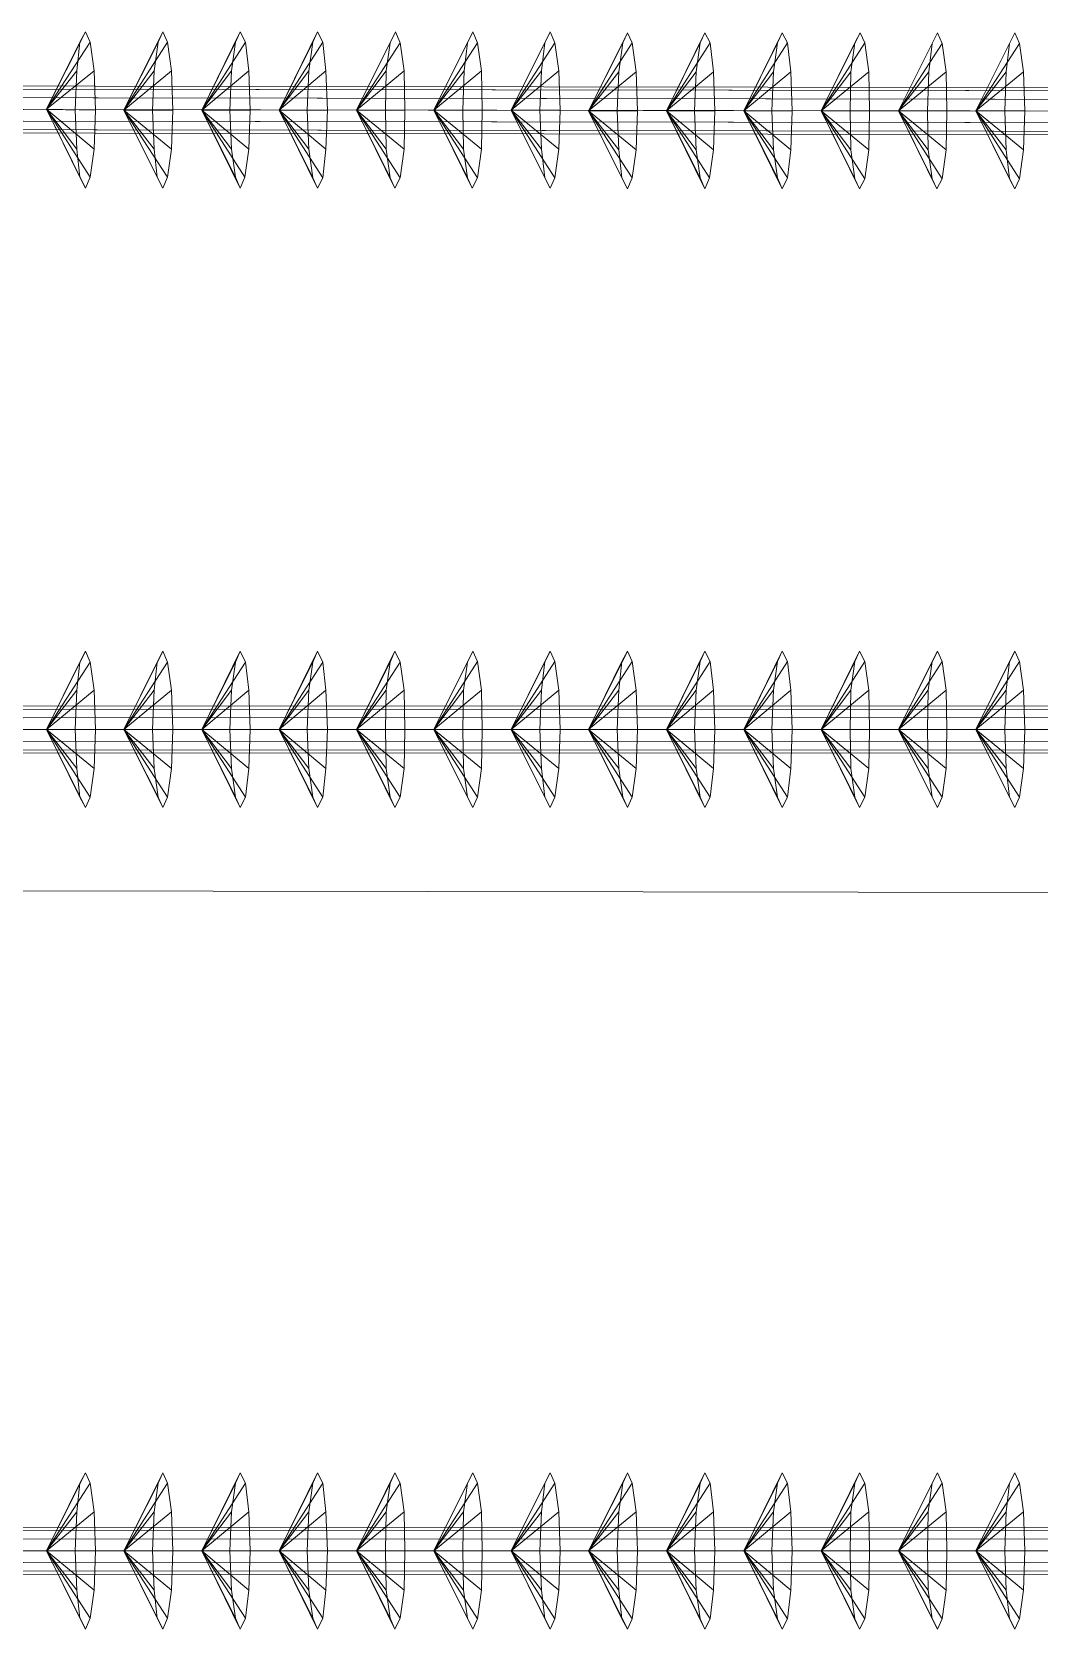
# Model space of a CAD drawing. Extents: x 4 to 464, y 11 to 29.
# Drawn here: x 13.651 to 14.94, y 11.149 to 13.194 of the extents above; entities that cross this region are included whole.
import ezdxf

# ---------------------------------------------------------------- set-up
doc = ezdxf.new("R2010")
doc.units = 0
doc.header["$MEASUREMENT"] = 0
doc.layers.add('Sections span lengths and Marker Balls Plan', color=7, linetype='CONTINUOUS', lineweight=0)

msp = doc.modelspace()

# ---------------------------------------------------------------- linework, layer by layer
at = {"layer": 'Sections span lengths and Marker Balls Plan', "color": 1}
for points in [[(10, 13.1, 58), (20, 13.085, 56.701), (30, 13.07, 55.462), (40, 13.055, 54.281), (50, 13.04, 53.161), (60, 13.025, 52.099), (70, 13.011, 51.096), (80, 12.996, 50.153), (90, 12.981, 49.269), (100, 12.966, 48.444), (110, 12.951, 47.678), (120, 12.936, 46.97), (130, 12.921, 46.322), (140, 12.906, 45.733), (150, 12.891, 45.203), (160, 12.876, 44.732), (170, 12.861, 44.32), (180, 12.846, 43.967), (190, 12.832, 43.672), (200, 12.817, 43.437), (210, 12.802, 43.26), (220, 12.787, 43.142), (230, 12.772, 43.083), (240, 12.757, 43.083)], [(10, 12.3, 39), (20, 12.302, 37.701), (30, 12.304, 36.462), (40, 12.306, 35.282), (50, 12.309, 34.161), (60, 12.311, 33.099), (70, 12.313, 32.096), (80, 12.315, 31.153), (90, 12.317, 30.269), (100, 12.319, 29.444), (110, 12.321, 28.678), (120, 12.323, 27.97), (130, 12.326, 27.322), (140, 12.328, 26.733), (150, 12.33, 26.203), (160, 12.332, 25.732), (170, 12.334, 25.32), (180, 12.336, 24.967), (190, 12.338, 24.672), (200, 12.34, 24.437), (210, 12.343, 24.26), (220, 12.345, 24.142), (230, 12.347, 24.083), (240, 12.349, 24.083)], [(10, 11.25, 48.5), (20, 11.248, 47.201), (30, 11.246, 45.962), (40, 11.244, 44.782), (50, 11.241, 43.661), (60, 11.239, 42.599), (70, 11.237, 41.596), (80, 11.235, 40.653), (90, 11.233, 39.769), (100, 11.231, 38.944), (110, 11.229, 38.178), (120, 11.227, 37.47), (130, 11.224, 36.822), (140, 11.222, 36.233), (150, 11.22, 35.703), (160, 11.218, 35.232), (170, 11.216, 34.82), (180, 11.214, 34.467), (190, 11.212, 34.172), (200, 11.21, 33.937), (210, 11.207, 33.76), (220, 11.205, 33.642), (230, 11.203, 33.583), (240, 11.201, 33.583)]]:
    msp.add_polyline3d(points, dxfattribs=at)
at = {"layer": 'Sections span lengths and Marker Balls Plan', "color": 5}
msp.add_polyline3d([(10, 12.1, 64.375), (20, 12.084, 63.341), (30, 12.069, 62.355), (40, 12.053, 61.419), (50, 12.038, 60.532), (60, 12.022, 59.694), (70, 12.007, 58.905), (80, 11.991, 58.165), (90, 11.976, 57.474), (100, 11.96, 56.832), (110, 11.944, 56.239), (120, 11.929, 55.695), (130, 11.913, 55.2), (140, 11.898, 54.753), (150, 11.882, 54.356), (160, 11.867, 54.008), (170, 11.851, 53.708), (180, 11.836, 53.458), (190, 11.82, 53.256), (200, 11.804, 53.103), (210, 11.789, 52.999), (220, 11.773, 52.944), (230, 11.758, 52.938), (240, 11.742, 52.981)], dxfattribs=at)
at = {"layer": 'Sections span lengths and Marker Balls Plan', "color": 1}
for points in [[(13.669, 13.095, 57.523), (13.725, 13.181, 57.567), (13.719, 13.194, 57.517)], [(13.669, 13.095, 57.523), (13.719, 13.194, 57.517), (13.712, 13.181, 57.467)], [(13.768, 13.094, 57.511), (13.824, 13.181, 57.554), (13.818, 13.194, 57.504)], [(13.768, 13.094, 57.511), (13.818, 13.194, 57.504), (13.812, 13.181, 57.455)], [(13.868, 13.094, 57.498), (13.924, 13.181, 57.541), (13.917, 13.194, 57.491)], [(13.868, 13.094, 57.498), (13.917, 13.194, 57.491), (13.911, 13.181, 57.442)], [(13.967, 13.094, 57.485), (14.023, 13.181, 57.528), (14.016, 13.194, 57.478)], [(13.967, 13.094, 57.485), (14.016, 13.194, 57.478), (14.01, 13.181, 57.429)], [(14.066, 13.094, 57.472), (14.122, 13.18, 57.515), (14.116, 13.194, 57.465)], [(14.066, 13.094, 57.472), (14.116, 13.194, 57.465), (14.109, 13.18, 57.416)], [(14.165, 13.094, 57.459), (14.221, 13.18, 57.502), (14.215, 13.194, 57.453)], [(14.165, 13.094, 57.459), (14.215, 13.194, 57.453), (14.208, 13.18, 57.403)], [(14.264, 13.094, 57.446), (14.32, 13.18, 57.489), (14.314, 13.194, 57.44)], [(14.264, 13.094, 57.446), (14.314, 13.194, 57.44), (14.307, 13.18, 57.39)], [(14.363, 13.093, 57.433), (14.419, 13.18, 57.476), (14.413, 13.193, 57.427)], [(14.363, 13.093, 57.433), (14.413, 13.193, 57.427), (14.407, 13.18, 57.377)], [(14.463, 13.093, 57.42), (14.519, 13.18, 57.464), (14.512, 13.193, 57.414)], [(14.463, 13.093, 57.42), (14.512, 13.193, 57.414), (14.506, 13.18, 57.364)], [(14.562, 13.093, 57.408), (14.618, 13.18, 57.451), (14.611, 13.193, 57.401)], [(14.562, 13.093, 57.408), (14.611, 13.193, 57.401), (14.605, 13.18, 57.351)], [(14.661, 13.093, 57.395), (14.717, 13.18, 57.438), (14.711, 13.193, 57.388)], [(14.661, 13.093, 57.395), (14.711, 13.193, 57.388), (14.704, 13.18, 57.339)], [(14.76, 13.093, 57.382), (14.816, 13.179, 57.425), (14.81, 13.193, 57.375)], [(14.76, 13.093, 57.382), (14.81, 13.193, 57.375), (14.803, 13.179, 57.326)], [(14.859, 13.093, 57.369), (14.915, 13.179, 57.412), (14.909, 13.193, 57.362)], [(14.859, 13.093, 57.369), (14.909, 13.193, 57.362), (14.902, 13.179, 57.313)], [(13.669, 13.095, 57.523), (13.73, 13.144, 57.603), (13.725, 13.181, 57.567)], [(13.669, 13.095, 57.523), (13.712, 13.181, 57.467), (13.708, 13.144, 57.431)], [(13.768, 13.094, 57.511), (13.829, 13.144, 57.59), (13.824, 13.181, 57.554)], [(13.768, 13.094, 57.511), (13.812, 13.181, 57.455), (13.807, 13.144, 57.418)], [(13.868, 13.094, 57.498), (13.928, 13.144, 57.577), (13.924, 13.181, 57.541)], [(13.868, 13.094, 57.498), (13.911, 13.181, 57.442), (13.906, 13.144, 57.405)], [(13.967, 13.094, 57.485), (14.027, 13.144, 57.564), (14.023, 13.181, 57.528)], [(13.967, 13.094, 57.485), (14.01, 13.181, 57.429), (14.005, 13.144, 57.392)], [(14.066, 13.094, 57.472), (14.127, 13.144, 57.551), (14.122, 13.18, 57.515)], [(14.066, 13.094, 57.472), (14.109, 13.18, 57.416), (14.104, 13.144, 57.38)], [(14.165, 13.094, 57.459), (14.226, 13.144, 57.538), (14.221, 13.18, 57.502)], [(14.165, 13.094, 57.459), (14.208, 13.18, 57.403), (14.204, 13.144, 57.367)], [(14.264, 13.094, 57.446), (14.325, 13.144, 57.526), (14.32, 13.18, 57.489)], [(14.264, 13.094, 57.446), (14.307, 13.18, 57.39), (14.303, 13.144, 57.354)], [(14.363, 13.093, 57.433), (14.424, 13.143, 57.513), (14.419, 13.18, 57.476)], [(14.363, 13.093, 57.433), (14.407, 13.18, 57.377), (14.402, 13.143, 57.341)], [(14.463, 13.093, 57.42), (14.523, 13.143, 57.5), (14.519, 13.18, 57.464)], [(14.463, 13.093, 57.42), (14.506, 13.18, 57.364), (14.501, 13.143, 57.328)], [(14.562, 13.093, 57.408), (14.622, 13.143, 57.487), (14.618, 13.18, 57.451)], [(14.562, 13.093, 57.408), (14.605, 13.18, 57.351), (14.6, 13.143, 57.315)], [(14.661, 13.093, 57.395), (14.722, 13.143, 57.474), (14.717, 13.18, 57.438)], [(14.661, 13.093, 57.395), (14.704, 13.18, 57.339), (14.699, 13.143, 57.302)], [(14.76, 13.093, 57.382), (14.821, 13.143, 57.461), (14.816, 13.179, 57.425)], [(14.76, 13.093, 57.382), (14.803, 13.179, 57.326), (14.799, 13.143, 57.289)], [(14.859, 13.093, 57.369), (14.92, 13.143, 57.448), (14.915, 13.179, 57.412)], [(14.859, 13.093, 57.369), (14.902, 13.179, 57.313), (14.898, 13.143, 57.277)], [(10, 13.13, 58), (15.454, 13.122, 57.292), (15.452, 13.118, 57.277), (9.998, 13.126, 57.985)], [(10.002, 13.126, 58.015), (15.456, 13.118, 57.306), (15.454, 13.122, 57.292), (10, 13.13, 58)], [(13.669, 13.095, 57.523), (13.732, 13.094, 57.616), (13.73, 13.144, 57.603)], [(13.669, 13.095, 57.523), (13.708, 13.144, 57.431), (13.706, 13.094, 57.418)], [(13.768, 13.094, 57.511), (13.831, 13.094, 57.603), (13.829, 13.144, 57.59)], [(13.768, 13.094, 57.511), (13.807, 13.144, 57.418), (13.805, 13.094, 57.405)], [(13.868, 13.094, 57.498), (13.93, 13.094, 57.59), (13.928, 13.144, 57.577)], [(13.868, 13.094, 57.498), (13.906, 13.144, 57.405), (13.904, 13.094, 57.392)], [(13.967, 13.094, 57.485), (14.029, 13.094, 57.578), (14.027, 13.144, 57.564)], [(13.967, 13.094, 57.485), (14.005, 13.144, 57.392), (14.003, 13.094, 57.379)], [(14.066, 13.094, 57.472), (14.128, 13.094, 57.565), (14.127, 13.144, 57.551)], [(14.066, 13.094, 57.472), (14.104, 13.144, 57.38), (14.103, 13.094, 57.366)], [(14.165, 13.094, 57.459), (14.227, 13.094, 57.552), (14.226, 13.144, 57.538)], [(14.165, 13.094, 57.459), (14.204, 13.144, 57.367), (14.202, 13.094, 57.353)], [(14.264, 13.094, 57.446), (14.327, 13.094, 57.539), (14.325, 13.144, 57.526)], [(14.264, 13.094, 57.446), (14.303, 13.144, 57.354), (14.301, 13.094, 57.341)], [(14.363, 13.093, 57.433), (14.426, 13.093, 57.526), (14.424, 13.143, 57.513)], [(14.363, 13.093, 57.433), (14.402, 13.143, 57.341), (14.4, 13.093, 57.328)], [(14.463, 13.093, 57.42), (14.525, 13.093, 57.513), (14.523, 13.143, 57.5)], [(14.463, 13.093, 57.42), (14.501, 13.143, 57.328), (14.499, 13.093, 57.315)], [(14.562, 13.093, 57.408), (14.624, 13.093, 57.5), (14.622, 13.143, 57.487)], [(14.562, 13.093, 57.408), (14.6, 13.143, 57.315), (14.598, 13.093, 57.302)], [(14.661, 13.093, 57.395), (14.723, 13.093, 57.487), (14.722, 13.143, 57.474)], [(14.661, 13.093, 57.395), (14.699, 13.143, 57.302), (14.698, 13.093, 57.289)], [(14.76, 13.093, 57.382), (14.822, 13.093, 57.474), (14.821, 13.143, 57.461)], [(14.76, 13.093, 57.382), (14.799, 13.143, 57.289), (14.797, 13.093, 57.276)], [(14.859, 13.093, 57.369), (14.922, 13.093, 57.462), (14.92, 13.143, 57.448)], [(14.859, 13.093, 57.369), (14.898, 13.143, 57.277), (14.896, 13.093, 57.263)], [(9.997, 13.115, 57.974), (15.451, 13.107, 57.266), (15.45, 13.092, 57.262), (9.996, 13.1, 57.97)], [(9.998, 13.126, 57.985), (15.452, 13.118, 57.277), (15.451, 13.107, 57.266), (9.997, 13.115, 57.974)], [(10.003, 13.115, 58.026), (15.458, 13.107, 57.317), (15.456, 13.118, 57.306), (10.002, 13.126, 58.015)], [(10.004, 13.1, 58.03), (15.458, 13.092, 57.321), (15.458, 13.107, 57.317), (10.003, 13.115, 58.026)], [(9.996, 13.1, 57.97), (15.45, 13.092, 57.262), (15.451, 13.077, 57.266), (9.997, 13.085, 57.974)], [(10.003, 13.085, 58.026), (15.458, 13.077, 57.317), (15.458, 13.092, 57.321), (10.004, 13.1, 58.03)], [(13.669, 13.095, 57.523), (13.719, 12.994, 57.517), (13.725, 13.008, 57.567)], [(13.669, 13.095, 57.523), (13.725, 13.008, 57.567), (13.73, 13.044, 57.603)], [(13.669, 13.095, 57.523), (13.73, 13.044, 57.603), (13.732, 13.094, 57.616)], [(13.669, 13.095, 57.523), (13.706, 13.094, 57.418), (13.708, 13.044, 57.431)], [(13.669, 13.095, 57.523), (13.708, 13.044, 57.431), (13.712, 13.008, 57.467)], [(13.669, 13.095, 57.523), (13.712, 13.008, 57.467), (13.719, 12.994, 57.517)], [(13.768, 13.094, 57.511), (13.818, 12.994, 57.504), (13.824, 13.008, 57.554)], [(13.768, 13.094, 57.511), (13.824, 13.008, 57.554), (13.829, 13.044, 57.59)], [(13.768, 13.094, 57.511), (13.829, 13.044, 57.59), (13.831, 13.094, 57.603)], [(13.768, 13.094, 57.511), (13.805, 13.094, 57.405), (13.807, 13.044, 57.418)], [(13.768, 13.094, 57.511), (13.807, 13.044, 57.418), (13.811, 13.008, 57.455)], [(13.768, 13.094, 57.511), (13.811, 13.008, 57.455), (13.818, 12.994, 57.504)], [(13.868, 13.094, 57.498), (13.917, 12.994, 57.491), (13.923, 13.008, 57.541)], [(13.868, 13.094, 57.498), (13.923, 13.008, 57.541), (13.928, 13.044, 57.577)], [(13.868, 13.094, 57.498), (13.928, 13.044, 57.577), (13.93, 13.094, 57.59)], [(13.868, 13.094, 57.498), (13.904, 13.094, 57.392), (13.906, 13.044, 57.405)], [(13.868, 13.094, 57.498), (13.906, 13.044, 57.405), (13.911, 13.008, 57.442)], [(13.868, 13.094, 57.498), (13.911, 13.008, 57.442), (13.917, 12.994, 57.491)], [(13.967, 13.094, 57.485), (14.016, 12.994, 57.478), (14.023, 13.007, 57.528)], [(13.967, 13.094, 57.485), (14.023, 13.007, 57.528), (14.027, 13.044, 57.564)], [(13.967, 13.094, 57.485), (14.027, 13.044, 57.564), (14.029, 13.094, 57.578)], [(13.967, 13.094, 57.485), (14.003, 13.094, 57.379), (14.005, 13.044, 57.392)], [(13.967, 13.094, 57.485), (14.005, 13.044, 57.392), (14.01, 13.007, 57.429)], [(13.967, 13.094, 57.485), (14.01, 13.007, 57.429), (14.016, 12.994, 57.478)], [(14.066, 13.094, 57.472), (14.115, 12.994, 57.465), (14.122, 13.007, 57.515)], [(14.066, 13.094, 57.472), (14.122, 13.007, 57.515), (14.127, 13.044, 57.551)], [(14.066, 13.094, 57.472), (14.127, 13.044, 57.551), (14.128, 13.094, 57.565)], [(14.066, 13.094, 57.472), (14.103, 13.094, 57.366), (14.104, 13.044, 57.38)], [(14.066, 13.094, 57.472), (14.104, 13.044, 57.38), (14.109, 13.007, 57.416)], [(14.066, 13.094, 57.472), (14.109, 13.007, 57.416), (14.115, 12.994, 57.465)], [(14.165, 13.094, 57.459), (14.214, 12.994, 57.453), (14.221, 13.007, 57.502)], [(14.165, 13.094, 57.459), (14.221, 13.007, 57.502), (14.226, 13.044, 57.538)], [(14.165, 13.094, 57.459), (14.226, 13.044, 57.538), (14.227, 13.094, 57.552)], [(14.165, 13.094, 57.459), (14.202, 13.094, 57.353), (14.203, 13.044, 57.367)], [(14.165, 13.094, 57.459), (14.203, 13.044, 57.367), (14.208, 13.007, 57.403)], [(14.165, 13.094, 57.459), (14.208, 13.007, 57.403), (14.214, 12.994, 57.453)], [(14.264, 13.094, 57.446), (14.314, 12.994, 57.44), (14.32, 13.007, 57.489)], [(14.264, 13.094, 57.446), (14.32, 13.007, 57.489), (14.325, 13.044, 57.526)], [(14.264, 13.094, 57.446), (14.325, 13.044, 57.526), (14.327, 13.094, 57.539)], [(14.264, 13.094, 57.446), (14.301, 13.094, 57.341), (14.303, 13.044, 57.354)], [(14.264, 13.094, 57.446), (14.303, 13.044, 57.354), (14.307, 13.007, 57.39)], [(14.264, 13.094, 57.446), (14.307, 13.007, 57.39), (14.314, 12.994, 57.44)], [(14.363, 13.093, 57.433), (14.413, 12.993, 57.427), (14.419, 13.007, 57.476)], [(14.363, 13.093, 57.433), (14.419, 13.007, 57.476), (14.424, 13.043, 57.513)], [(14.363, 13.093, 57.433), (14.424, 13.043, 57.513), (14.426, 13.093, 57.526)], [(14.363, 13.093, 57.433), (14.4, 13.093, 57.328), (14.402, 13.043, 57.341)], [(14.363, 13.093, 57.433), (14.402, 13.043, 57.341), (14.406, 13.007, 57.377)], [(14.363, 13.093, 57.433), (14.406, 13.007, 57.377), (14.413, 12.993, 57.427)], [(14.463, 13.093, 57.42), (14.512, 12.993, 57.414), (14.518, 13.007, 57.464)], [(14.463, 13.093, 57.42), (14.518, 13.007, 57.464), (14.523, 13.043, 57.5)], [(14.463, 13.093, 57.42), (14.523, 13.043, 57.5), (14.525, 13.093, 57.513)], [(14.463, 13.093, 57.42), (14.499, 13.093, 57.315), (14.501, 13.043, 57.328)], [(14.463, 13.093, 57.42), (14.501, 13.043, 57.328), (14.506, 13.007, 57.364)], [(14.463, 13.093, 57.42), (14.506, 13.007, 57.364), (14.512, 12.993, 57.414)], [(14.562, 13.093, 57.408), (14.611, 12.993, 57.401), (14.618, 13.007, 57.451)], [(14.562, 13.093, 57.408), (14.618, 13.007, 57.451), (14.622, 13.043, 57.487)], [(14.562, 13.093, 57.408), (14.622, 13.043, 57.487), (14.624, 13.093, 57.5)], [(14.562, 13.093, 57.408), (14.598, 13.093, 57.302), (14.6, 13.043, 57.315)], [(14.562, 13.093, 57.408), (14.6, 13.043, 57.315), (14.605, 13.007, 57.351)], [(14.562, 13.093, 57.408), (14.605, 13.007, 57.351), (14.611, 12.993, 57.401)], [(14.661, 13.093, 57.395), (14.71, 12.993, 57.388), (14.717, 13.006, 57.438)], [(14.661, 13.093, 57.395), (14.717, 13.006, 57.438), (14.722, 13.043, 57.474)], [(14.661, 13.093, 57.395), (14.722, 13.043, 57.474), (14.723, 13.093, 57.487)], [(14.661, 13.093, 57.395), (14.698, 13.093, 57.289), (14.699, 13.043, 57.302)], [(14.661, 13.093, 57.395), (14.699, 13.043, 57.302), (14.704, 13.006, 57.339)], [(14.661, 13.093, 57.395), (14.704, 13.006, 57.339), (14.71, 12.993, 57.388)], [(14.76, 13.093, 57.382), (14.809, 12.993, 57.375), (14.816, 13.006, 57.425)], [(14.76, 13.093, 57.382), (14.816, 13.006, 57.425), (14.821, 13.043, 57.461)], [(14.76, 13.093, 57.382), (14.821, 13.043, 57.461), (14.822, 13.093, 57.474)], [(14.76, 13.093, 57.382), (14.797, 13.093, 57.276), (14.798, 13.043, 57.289)], [(14.76, 13.093, 57.382), (14.798, 13.043, 57.289), (14.803, 13.006, 57.326)], [(14.76, 13.093, 57.382), (14.803, 13.006, 57.326), (14.809, 12.993, 57.375)], [(14.859, 13.093, 57.369), (14.909, 12.993, 57.362), (14.915, 13.006, 57.412)], [(14.859, 13.093, 57.369), (14.915, 13.006, 57.412), (14.92, 13.043, 57.448)], [(14.859, 13.093, 57.369), (14.92, 13.043, 57.448), (14.922, 13.093, 57.462)], [(14.859, 13.093, 57.369), (14.896, 13.093, 57.263), (14.898, 13.043, 57.277)], [(14.859, 13.093, 57.369), (14.898, 13.043, 57.277), (14.902, 13.006, 57.313)], [(14.859, 13.093, 57.369), (14.902, 13.006, 57.313), (14.909, 12.993, 57.362)], [(9.997, 13.085, 57.974), (15.451, 13.077, 57.266), (15.452, 13.066, 57.277), (9.998, 13.074, 57.985)], [(9.998, 13.074, 57.985), (15.452, 13.066, 57.277), (15.454, 13.062, 57.292), (10, 13.07, 58)], [(10, 13.07, 58), (15.454, 13.062, 57.292), (15.456, 13.066, 57.306), (10.002, 13.074, 58.015)], [(10.002, 13.074, 58.015), (15.456, 13.066, 57.306), (15.458, 13.077, 57.317), (10.003, 13.085, 58.026)], [(13.669, 12.301, 38.523), (13.725, 12.387, 38.567), (13.719, 12.401, 38.517)], [(13.669, 12.301, 38.523), (13.719, 12.401, 38.517), (13.712, 12.387, 38.467)], [(13.768, 12.301, 38.511), (13.824, 12.387, 38.554), (13.818, 12.401, 38.504)], [(13.768, 12.301, 38.511), (13.818, 12.401, 38.504), (13.811, 12.387, 38.455)], [(13.868, 12.301, 38.498), (13.924, 12.387, 38.541), (13.917, 12.401, 38.491)], [(13.868, 12.301, 38.498), (13.917, 12.401, 38.491), (13.911, 12.387, 38.442)], [(13.967, 12.301, 38.485), (14.023, 12.387, 38.528), (14.016, 12.401, 38.478)], [(13.967, 12.301, 38.485), (14.016, 12.401, 38.478), (14.01, 12.387, 38.429)], [(14.066, 12.301, 38.472), (14.122, 12.387, 38.515), (14.115, 12.401, 38.465)], [(14.066, 12.301, 38.472), (14.115, 12.401, 38.465), (14.109, 12.387, 38.416)], [(14.165, 12.301, 38.459), (14.221, 12.388, 38.502), (14.215, 12.401, 38.453)], [(14.165, 12.301, 38.459), (14.215, 12.401, 38.453), (14.208, 12.387, 38.403)], [(14.264, 12.301, 38.446), (14.32, 12.388, 38.489), (14.314, 12.401, 38.44)], [(14.264, 12.301, 38.446), (14.314, 12.401, 38.44), (14.307, 12.388, 38.39)], [(14.363, 12.301, 38.433), (14.419, 12.388, 38.476), (14.413, 12.401, 38.427)], [(14.363, 12.301, 38.433), (14.413, 12.401, 38.427), (14.406, 12.388, 38.377)], [(14.463, 12.301, 38.42), (14.519, 12.388, 38.464), (14.512, 12.401, 38.414)], [(14.463, 12.301, 38.42), (14.512, 12.401, 38.414), (14.506, 12.388, 38.364)], [(14.562, 12.301, 38.408), (14.618, 12.388, 38.451), (14.611, 12.401, 38.401)], [(14.562, 12.301, 38.408), (14.611, 12.401, 38.401), (14.605, 12.388, 38.351)], [(14.661, 12.301, 38.395), (14.717, 12.388, 38.438), (14.71, 12.401, 38.388)], [(14.661, 12.301, 38.395), (14.71, 12.401, 38.388), (14.704, 12.388, 38.339)], [(14.76, 12.301, 38.382), (14.816, 12.388, 38.425), (14.81, 12.401, 38.375)], [(14.76, 12.301, 38.382), (14.81, 12.401, 38.375), (14.803, 12.388, 38.326)], [(14.859, 12.301, 38.369), (14.915, 12.388, 38.412), (14.909, 12.401, 38.362)], [(14.859, 12.301, 38.369), (14.909, 12.401, 38.362), (14.902, 12.388, 38.313)], [(13.669, 12.301, 38.523), (13.73, 12.351, 38.603), (13.725, 12.387, 38.567)], [(13.669, 12.301, 38.523), (13.712, 12.387, 38.467), (13.708, 12.351, 38.431)], [(13.768, 12.301, 38.511), (13.829, 12.351, 38.59), (13.824, 12.387, 38.554)], [(13.768, 12.301, 38.511), (13.811, 12.387, 38.455), (13.807, 12.351, 38.418)], [(13.868, 12.301, 38.498), (13.928, 12.351, 38.577), (13.924, 12.387, 38.541)], [(13.868, 12.301, 38.498), (13.911, 12.387, 38.442), (13.906, 12.351, 38.405)], [(13.967, 12.301, 38.485), (14.027, 12.351, 38.564), (14.023, 12.387, 38.528)], [(13.967, 12.301, 38.485), (14.01, 12.387, 38.429), (14.005, 12.351, 38.392)], [(14.066, 12.301, 38.472), (14.127, 12.351, 38.551), (14.122, 12.387, 38.515)], [(14.066, 12.301, 38.472), (14.109, 12.387, 38.416), (14.104, 12.351, 38.38)], [(14.165, 12.301, 38.459), (14.226, 12.351, 38.538), (14.221, 12.388, 38.502)], [(14.165, 12.301, 38.459), (14.208, 12.387, 38.403), (14.203, 12.351, 38.367)], [(14.264, 12.301, 38.446), (14.325, 12.351, 38.526), (14.32, 12.388, 38.489)], [(14.264, 12.301, 38.446), (14.307, 12.388, 38.39), (14.303, 12.351, 38.354)], [(14.363, 12.301, 38.433), (14.424, 12.351, 38.513), (14.419, 12.388, 38.476)], [(14.363, 12.301, 38.433), (14.406, 12.388, 38.377), (14.402, 12.351, 38.341)], [(14.463, 12.301, 38.42), (14.523, 12.351, 38.5), (14.519, 12.388, 38.464)], [(14.463, 12.301, 38.42), (14.506, 12.388, 38.364), (14.501, 12.351, 38.328)], [(14.562, 12.301, 38.408), (14.622, 12.351, 38.487), (14.618, 12.388, 38.451)], [(14.562, 12.301, 38.408), (14.605, 12.388, 38.351), (14.6, 12.351, 38.315)], [(14.661, 12.301, 38.395), (14.722, 12.351, 38.474), (14.717, 12.388, 38.438)], [(14.661, 12.301, 38.395), (14.704, 12.388, 38.339), (14.699, 12.351, 38.302)], [(14.76, 12.301, 38.382), (14.821, 12.351, 38.461), (14.816, 12.388, 38.425)], [(14.76, 12.301, 38.382), (14.803, 12.388, 38.326), (14.798, 12.351, 38.289)], [(14.859, 12.301, 38.369), (14.92, 12.351, 38.448), (14.915, 12.388, 38.412)], [(14.859, 12.301, 38.369), (14.902, 12.388, 38.313), (14.898, 12.351, 38.277)], [(13.669, 12.301, 38.523), (13.732, 12.301, 38.616), (13.73, 12.351, 38.603)], [(13.669, 12.301, 38.523), (13.708, 12.351, 38.431), (13.706, 12.301, 38.418)], [(13.768, 12.301, 38.511), (13.831, 12.301, 38.603), (13.829, 12.351, 38.59)], [(13.768, 12.301, 38.511), (13.807, 12.351, 38.418), (13.805, 12.301, 38.405)], [(13.868, 12.301, 38.498), (13.93, 12.301, 38.59), (13.928, 12.351, 38.577)], [(13.868, 12.301, 38.498), (13.906, 12.351, 38.405), (13.904, 12.301, 38.392)], [(13.967, 12.301, 38.485), (14.029, 12.301, 38.578), (14.027, 12.351, 38.564)], [(13.967, 12.301, 38.485), (14.005, 12.351, 38.392), (14.003, 12.301, 38.379)], [(14.066, 12.301, 38.472), (14.128, 12.301, 38.565), (14.127, 12.351, 38.551)], [(14.066, 12.301, 38.472), (14.104, 12.351, 38.38), (14.103, 12.301, 38.366)], [(14.165, 12.301, 38.459), (14.227, 12.301, 38.552), (14.226, 12.351, 38.538)], [(14.165, 12.301, 38.459), (14.203, 12.351, 38.367), (14.202, 12.301, 38.353)], [(14.264, 12.301, 38.446), (14.327, 12.301, 38.539), (14.325, 12.351, 38.526)], [(14.264, 12.301, 38.446), (14.303, 12.351, 38.354), (14.301, 12.301, 38.341)], [(14.363, 12.301, 38.433), (14.426, 12.301, 38.526), (14.424, 12.351, 38.513)], [(14.363, 12.301, 38.433), (14.402, 12.351, 38.341), (14.4, 12.301, 38.328)], [(14.463, 12.301, 38.42), (14.525, 12.301, 38.513), (14.523, 12.351, 38.5)], [(14.463, 12.301, 38.42), (14.501, 12.351, 38.328), (14.499, 12.301, 38.315)], [(14.562, 12.301, 38.408), (14.624, 12.301, 38.5), (14.622, 12.351, 38.487)], [(14.562, 12.301, 38.408), (14.6, 12.351, 38.315), (14.598, 12.301, 38.302)], [(14.661, 12.301, 38.395), (14.723, 12.301, 38.487), (14.722, 12.351, 38.474)], [(14.661, 12.301, 38.395), (14.699, 12.351, 38.302), (14.698, 12.301, 38.289)], [(14.76, 12.301, 38.382), (14.822, 12.301, 38.474), (14.821, 12.351, 38.461)], [(14.76, 12.301, 38.382), (14.798, 12.351, 38.289), (14.797, 12.301, 38.276)], [(14.859, 12.301, 38.369), (14.922, 12.301, 38.462), (14.92, 12.351, 38.448)], [(14.859, 12.301, 38.369), (14.898, 12.351, 38.277), (14.896, 12.301, 38.263)], [(9.997, 12.315, 38.974), (15.451, 12.316, 38.266), (15.45, 12.301, 38.262), (9.996, 12.3, 38.97)], [(9.998, 12.326, 38.985), (15.452, 12.327, 38.277), (15.451, 12.316, 38.266), (9.997, 12.315, 38.974)], [(10, 12.33, 39), (15.454, 12.331, 38.292), (15.452, 12.327, 38.277), (9.998, 12.326, 38.985)], [(10.002, 12.326, 39.015), (15.456, 12.327, 38.306), (15.454, 12.331, 38.292), (10, 12.33, 39)], [(10.003, 12.315, 39.026), (15.458, 12.316, 38.317), (15.456, 12.327, 38.306), (10.002, 12.326, 39.015)], [(10.004, 12.3, 39.03), (15.458, 12.301, 38.321), (15.458, 12.316, 38.317), (10.003, 12.315, 39.026)], [(9.996, 12.3, 38.97), (15.45, 12.301, 38.262), (15.451, 12.286, 38.266), (9.997, 12.285, 38.974)], [(10.003, 12.285, 39.026), (15.458, 12.286, 38.317), (15.458, 12.301, 38.321), (10.004, 12.3, 39.03)], [(13.669, 12.301, 38.523), (13.719, 12.201, 38.517), (13.725, 12.214, 38.567)], [(13.669, 12.301, 38.523), (13.725, 12.214, 38.567), (13.73, 12.251, 38.603)], [(13.669, 12.301, 38.523), (13.73, 12.251, 38.603), (13.732, 12.301, 38.616)], [(13.669, 12.301, 38.523), (13.706, 12.301, 38.418), (13.708, 12.251, 38.431)], [(13.669, 12.301, 38.523), (13.708, 12.251, 38.431), (13.712, 12.214, 38.467)], [(13.669, 12.301, 38.523), (13.712, 12.214, 38.467), (13.719, 12.201, 38.517)], [(13.768, 12.301, 38.511), (13.818, 12.201, 38.504), (13.824, 12.214, 38.554)], [(13.768, 12.301, 38.511), (13.824, 12.214, 38.554), (13.829, 12.251, 38.59)], [(13.768, 12.301, 38.511), (13.829, 12.251, 38.59), (13.831, 12.301, 38.603)], [(13.768, 12.301, 38.511), (13.805, 12.301, 38.405), (13.807, 12.251, 38.418)], [(13.768, 12.301, 38.511), (13.807, 12.251, 38.418), (13.812, 12.214, 38.455)], [(13.768, 12.301, 38.511), (13.812, 12.214, 38.455), (13.818, 12.201, 38.504)], [(13.868, 12.301, 38.498), (13.917, 12.201, 38.491), (13.924, 12.214, 38.541)], [(13.868, 12.301, 38.498), (13.924, 12.214, 38.541), (13.928, 12.251, 38.577)], [(13.868, 12.301, 38.498), (13.928, 12.251, 38.577), (13.93, 12.301, 38.59)], [(13.868, 12.301, 38.498), (13.904, 12.301, 38.392), (13.906, 12.251, 38.405)], [(13.868, 12.301, 38.498), (13.906, 12.251, 38.405), (13.911, 12.214, 38.442)], [(13.868, 12.301, 38.498), (13.911, 12.214, 38.442), (13.917, 12.201, 38.491)], [(13.967, 12.301, 38.485), (14.016, 12.201, 38.478), (14.023, 12.214, 38.528)], [(13.967, 12.301, 38.485), (14.023, 12.214, 38.528), (14.027, 12.251, 38.564)], [(13.967, 12.301, 38.485), (14.027, 12.251, 38.564), (14.029, 12.301, 38.578)], [(13.967, 12.301, 38.485), (14.003, 12.301, 38.379), (14.005, 12.251, 38.392)], [(13.967, 12.301, 38.485), (14.005, 12.251, 38.392), (14.01, 12.214, 38.429)], [(13.967, 12.301, 38.485), (14.01, 12.214, 38.429), (14.016, 12.201, 38.478)], [(14.066, 12.301, 38.472), (14.115, 12.201, 38.465), (14.122, 12.214, 38.515)], [(14.066, 12.301, 38.472), (14.122, 12.214, 38.515), (14.127, 12.251, 38.551)], [(14.066, 12.301, 38.472), (14.127, 12.251, 38.551), (14.128, 12.301, 38.565)], [(14.066, 12.301, 38.472), (14.103, 12.301, 38.366), (14.104, 12.251, 38.38)], [(14.066, 12.301, 38.472), (14.104, 12.251, 38.38), (14.109, 12.214, 38.416)], [(14.066, 12.301, 38.472), (14.109, 12.214, 38.416), (14.115, 12.201, 38.465)], [(14.165, 12.301, 38.459), (14.215, 12.201, 38.453), (14.221, 12.214, 38.502)], [(14.165, 12.301, 38.459), (14.221, 12.214, 38.502), (14.226, 12.251, 38.538)], [(14.165, 12.301, 38.459), (14.226, 12.251, 38.538), (14.227, 12.301, 38.552)], [(14.165, 12.301, 38.459), (14.202, 12.301, 38.353), (14.203, 12.251, 38.367)], [(14.165, 12.301, 38.459), (14.203, 12.251, 38.367), (14.208, 12.214, 38.403)], [(14.165, 12.301, 38.459), (14.208, 12.214, 38.403), (14.215, 12.201, 38.453)], [(14.264, 12.301, 38.446), (14.314, 12.201, 38.44), (14.32, 12.214, 38.489)], [(14.264, 12.301, 38.446), (14.32, 12.214, 38.489), (14.325, 12.251, 38.526)], [(14.264, 12.301, 38.446), (14.325, 12.251, 38.526), (14.327, 12.301, 38.539)], [(14.264, 12.301, 38.446), (14.301, 12.301, 38.341), (14.303, 12.251, 38.354)], [(14.264, 12.301, 38.446), (14.303, 12.251, 38.354), (14.307, 12.214, 38.39)], [(14.264, 12.301, 38.446), (14.307, 12.214, 38.39), (14.314, 12.201, 38.44)], [(14.363, 12.301, 38.433), (14.413, 12.201, 38.427), (14.419, 12.214, 38.476)], [(14.363, 12.301, 38.433), (14.419, 12.214, 38.476), (14.424, 12.251, 38.513)], [(14.363, 12.301, 38.433), (14.424, 12.251, 38.513), (14.426, 12.301, 38.526)], [(14.363, 12.301, 38.433), (14.4, 12.301, 38.328), (14.402, 12.251, 38.341)], [(14.363, 12.301, 38.433), (14.402, 12.251, 38.341), (14.407, 12.214, 38.377)], [(14.363, 12.301, 38.433), (14.407, 12.214, 38.377), (14.413, 12.201, 38.427)], [(14.463, 12.301, 38.42), (14.512, 12.201, 38.414), (14.519, 12.214, 38.464)], [(14.463, 12.301, 38.42), (14.519, 12.214, 38.464), (14.523, 12.251, 38.5)], [(14.463, 12.301, 38.42), (14.523, 12.251, 38.5), (14.525, 12.301, 38.513)], [(14.463, 12.301, 38.42), (14.499, 12.301, 38.315), (14.501, 12.251, 38.328)], [(14.463, 12.301, 38.42), (14.501, 12.251, 38.328), (14.506, 12.214, 38.364)], [(14.463, 12.301, 38.42), (14.506, 12.214, 38.364), (14.512, 12.201, 38.414)], [(14.562, 12.301, 38.408), (14.611, 12.201, 38.401), (14.618, 12.214, 38.451)], [(14.562, 12.301, 38.408), (14.618, 12.214, 38.451), (14.622, 12.251, 38.487)], [(14.562, 12.301, 38.408), (14.622, 12.251, 38.487), (14.624, 12.301, 38.5)], [(14.562, 12.301, 38.408), (14.598, 12.301, 38.302), (14.6, 12.251, 38.315)], [(14.562, 12.301, 38.408), (14.6, 12.251, 38.315), (14.605, 12.214, 38.351)], [(14.562, 12.301, 38.408), (14.605, 12.214, 38.351), (14.611, 12.201, 38.401)], [(14.661, 12.301, 38.395), (14.71, 12.201, 38.388), (14.717, 12.214, 38.438)], [(14.661, 12.301, 38.395), (14.717, 12.214, 38.438), (14.722, 12.251, 38.474)], [(14.661, 12.301, 38.395), (14.722, 12.251, 38.474), (14.723, 12.301, 38.487)], [(14.661, 12.301, 38.395), (14.698, 12.301, 38.289), (14.699, 12.251, 38.302)], [(14.661, 12.301, 38.395), (14.699, 12.251, 38.302), (14.704, 12.214, 38.339)], [(14.661, 12.301, 38.395), (14.704, 12.214, 38.339), (14.71, 12.201, 38.388)], [(14.76, 12.301, 38.382), (14.81, 12.201, 38.375), (14.816, 12.214, 38.425)], [(14.76, 12.301, 38.382), (14.816, 12.214, 38.425), (14.821, 12.251, 38.461)], [(14.76, 12.301, 38.382), (14.821, 12.251, 38.461), (14.822, 12.301, 38.474)], [(14.76, 12.301, 38.382), (14.797, 12.301, 38.276), (14.798, 12.251, 38.289)], [(14.76, 12.301, 38.382), (14.798, 12.251, 38.289), (14.803, 12.214, 38.326)], [(14.76, 12.301, 38.382), (14.803, 12.214, 38.326), (14.81, 12.201, 38.375)], [(14.859, 12.301, 38.369), (14.909, 12.201, 38.362), (14.915, 12.214, 38.412)], [(14.859, 12.301, 38.369), (14.915, 12.214, 38.412), (14.92, 12.251, 38.448)], [(14.859, 12.301, 38.369), (14.92, 12.251, 38.448), (14.922, 12.301, 38.462)], [(14.859, 12.301, 38.369), (14.896, 12.301, 38.263), (14.898, 12.251, 38.277)], [(14.859, 12.301, 38.369), (14.898, 12.251, 38.277), (14.902, 12.214, 38.313)], [(14.859, 12.301, 38.369), (14.902, 12.214, 38.313), (14.909, 12.201, 38.362)], [(9.997, 12.285, 38.974), (15.451, 12.286, 38.266), (15.452, 12.275, 38.277), (9.998, 12.274, 38.985)], [(9.998, 12.274, 38.985), (15.452, 12.275, 38.277), (15.454, 12.271, 38.292), (10, 12.27, 39)], [(10, 12.27, 39), (15.454, 12.271, 38.292), (15.456, 12.275, 38.306), (10.002, 12.274, 39.015)], [(10.002, 12.274, 39.015), (15.456, 12.275, 38.306), (15.458, 12.286, 38.317), (10.003, 12.285, 39.026)], [(13.669, 11.249, 48.023), (13.725, 11.336, 48.067), (13.719, 11.349, 48.017)], [(13.669, 11.249, 48.023), (13.719, 11.349, 48.017), (13.712, 11.336, 47.967)], [(13.669, 11.249, 48.023), (13.73, 11.299, 48.103), (13.725, 11.336, 48.067)], [(13.669, 11.249, 48.023), (13.712, 11.336, 47.967), (13.708, 11.299, 47.931)], [(13.768, 11.249, 48.011), (13.824, 11.336, 48.054), (13.818, 11.349, 48.004)], [(13.768, 11.249, 48.011), (13.818, 11.349, 48.004), (13.812, 11.336, 47.955)], [(13.768, 11.249, 48.011), (13.829, 11.299, 48.09), (13.824, 11.336, 48.054)], [(13.768, 11.249, 48.011), (13.812, 11.336, 47.955), (13.807, 11.299, 47.918)], [(13.868, 11.249, 47.998), (13.924, 11.336, 48.041), (13.917, 11.349, 47.991)], [(13.868, 11.249, 47.998), (13.917, 11.349, 47.991), (13.911, 11.336, 47.942)], [(13.868, 11.249, 47.998), (13.928, 11.299, 48.077), (13.924, 11.336, 48.041)], [(13.868, 11.249, 47.998), (13.911, 11.336, 47.942), (13.906, 11.299, 47.905)], [(13.967, 11.249, 47.985), (14.023, 11.336, 48.028), (14.016, 11.349, 47.978)], [(13.967, 11.249, 47.985), (14.016, 11.349, 47.978), (14.01, 11.336, 47.929)], [(13.967, 11.249, 47.985), (14.027, 11.299, 48.064), (14.023, 11.336, 48.028)], [(13.967, 11.249, 47.985), (14.01, 11.336, 47.929), (14.005, 11.299, 47.892)], [(14.066, 11.249, 47.972), (14.122, 11.336, 48.015), (14.115, 11.349, 47.965)], [(14.066, 11.249, 47.972), (14.115, 11.349, 47.965), (14.109, 11.336, 47.916)], [(14.066, 11.249, 47.972), (14.127, 11.299, 48.051), (14.122, 11.336, 48.015)], [(14.066, 11.249, 47.972), (14.109, 11.336, 47.916), (14.104, 11.299, 47.88)], [(14.165, 11.249, 47.959), (14.221, 11.336, 48.002), (14.215, 11.349, 47.953)], [(14.165, 11.249, 47.959), (14.215, 11.349, 47.953), (14.208, 11.336, 47.903)], [(14.165, 11.249, 47.959), (14.226, 11.299, 48.038), (14.221, 11.336, 48.002)], [(14.165, 11.249, 47.959), (14.208, 11.336, 47.903), (14.203, 11.299, 47.867)], [(14.264, 11.249, 47.946), (14.32, 11.336, 47.989), (14.314, 11.349, 47.94)], [(14.264, 11.249, 47.946), (14.314, 11.349, 47.94), (14.307, 11.336, 47.89)], [(14.264, 11.249, 47.946), (14.325, 11.299, 48.026), (14.32, 11.336, 47.989)], [(14.264, 11.249, 47.946), (14.307, 11.336, 47.89), (14.303, 11.299, 47.854)], [(14.363, 11.249, 47.933), (14.419, 11.336, 47.976), (14.413, 11.349, 47.927)], [(14.363, 11.249, 47.933), (14.413, 11.349, 47.927), (14.407, 11.336, 47.877)], [(14.363, 11.249, 47.933), (14.424, 11.299, 48.013), (14.419, 11.336, 47.976)], [(14.363, 11.249, 47.933), (14.407, 11.336, 47.877), (14.402, 11.299, 47.841)], [(14.463, 11.249, 47.92), (14.519, 11.336, 47.964), (14.512, 11.349, 47.914)], [(14.463, 11.249, 47.92), (14.512, 11.349, 47.914), (14.506, 11.336, 47.864)], [(14.463, 11.249, 47.92), (14.523, 11.299, 48), (14.519, 11.336, 47.964)], [(14.463, 11.249, 47.92), (14.506, 11.336, 47.864), (14.501, 11.299, 47.828)], [(14.562, 11.249, 47.908), (14.618, 11.336, 47.951), (14.611, 11.349, 47.901)], [(14.562, 11.249, 47.908), (14.611, 11.349, 47.901), (14.605, 11.336, 47.851)], [(14.562, 11.249, 47.908), (14.622, 11.299, 47.987), (14.618, 11.336, 47.951)], [(14.562, 11.249, 47.908), (14.605, 11.336, 47.851), (14.6, 11.299, 47.815)], [(14.661, 11.249, 47.895), (14.717, 11.336, 47.938), (14.71, 11.349, 47.888)], [(14.661, 11.249, 47.895), (14.71, 11.349, 47.888), (14.704, 11.336, 47.839)], [(14.661, 11.249, 47.895), (14.722, 11.299, 47.974), (14.717, 11.336, 47.938)], [(14.661, 11.249, 47.895), (14.704, 11.336, 47.839), (14.699, 11.299, 47.802)], [(14.76, 11.249, 47.882), (14.816, 11.336, 47.925), (14.81, 11.349, 47.875)], [(14.76, 11.249, 47.882), (14.81, 11.349, 47.875), (14.803, 11.336, 47.826)], [(14.76, 11.249, 47.882), (14.821, 11.299, 47.961), (14.816, 11.336, 47.925)], [(14.76, 11.249, 47.882), (14.803, 11.336, 47.826), (14.798, 11.299, 47.789)], [(14.859, 11.249, 47.869), (14.915, 11.336, 47.912), (14.909, 11.349, 47.862)], [(14.859, 11.249, 47.869), (14.909, 11.349, 47.862), (14.902, 11.336, 47.813)], [(14.859, 11.249, 47.869), (14.92, 11.299, 47.948), (14.915, 11.336, 47.912)], [(14.859, 11.249, 47.869), (14.902, 11.336, 47.813), (14.898, 11.299, 47.777)], [(13.669, 11.249, 48.023), (13.732, 11.249, 48.116), (13.73, 11.299, 48.103)], [(13.669, 11.249, 48.023), (13.708, 11.299, 47.931), (13.706, 11.249, 47.918)], [(13.768, 11.249, 48.011), (13.831, 11.249, 48.103), (13.829, 11.299, 48.09)], [(13.768, 11.249, 48.011), (13.807, 11.299, 47.918), (13.805, 11.249, 47.905)], [(13.868, 11.249, 47.998), (13.93, 11.249, 48.09), (13.928, 11.299, 48.077)], [(13.868, 11.249, 47.998), (13.906, 11.299, 47.905), (13.904, 11.249, 47.892)], [(13.967, 11.249, 47.985), (14.029, 11.249, 48.078), (14.027, 11.299, 48.064)], [(13.967, 11.249, 47.985), (14.005, 11.299, 47.892), (14.003, 11.249, 47.879)], [(14.066, 11.249, 47.972), (14.128, 11.249, 48.065), (14.127, 11.299, 48.051)], [(14.066, 11.249, 47.972), (14.104, 11.299, 47.88), (14.103, 11.249, 47.866)], [(14.165, 11.249, 47.959), (14.227, 11.249, 48.052), (14.226, 11.299, 48.038)], [(14.165, 11.249, 47.959), (14.203, 11.299, 47.867), (14.202, 11.249, 47.853)], [(14.264, 11.249, 47.946), (14.327, 11.249, 48.039), (14.325, 11.299, 48.026)], [(14.264, 11.249, 47.946), (14.303, 11.299, 47.854), (14.301, 11.249, 47.841)], [(14.363, 11.249, 47.933), (14.426, 11.249, 48.026), (14.424, 11.299, 48.013)], [(14.363, 11.249, 47.933), (14.402, 11.299, 47.841), (14.4, 11.249, 47.828)], [(14.463, 11.249, 47.92), (14.525, 11.249, 48.013), (14.523, 11.299, 48)], [(14.463, 11.249, 47.92), (14.501, 11.299, 47.828), (14.499, 11.249, 47.815)], [(14.562, 11.249, 47.908), (14.624, 11.249, 48), (14.622, 11.299, 47.987)], [(14.562, 11.249, 47.908), (14.6, 11.299, 47.815), (14.598, 11.249, 47.802)], [(14.661, 11.249, 47.895), (14.723, 11.249, 47.987), (14.722, 11.299, 47.974)], [(14.661, 11.249, 47.895), (14.699, 11.299, 47.802), (14.698, 11.249, 47.789)], [(14.76, 11.249, 47.882), (14.822, 11.249, 47.974), (14.821, 11.299, 47.961)], [(14.76, 11.249, 47.882), (14.798, 11.299, 47.789), (14.797, 11.249, 47.776)], [(14.859, 11.249, 47.869), (14.922, 11.249, 47.962), (14.92, 11.299, 47.948)], [(14.859, 11.249, 47.869), (14.898, 11.299, 47.777), (14.896, 11.249, 47.763)], [(9.998, 11.276, 48.485), (15.452, 11.275, 47.777), (15.451, 11.264, 47.766), (9.997, 11.265, 48.474)], [(10, 11.28, 48.5), (15.454, 11.279, 47.792), (15.452, 11.275, 47.777), (9.998, 11.276, 48.485)], [(10.002, 11.276, 48.515), (15.456, 11.275, 47.806), (15.454, 11.279, 47.792), (10, 11.28, 48.5)], [(10.003, 11.265, 48.526), (15.458, 11.264, 47.817), (15.456, 11.275, 47.806), (10.002, 11.276, 48.515)], [(9.997, 11.265, 48.474), (15.451, 11.264, 47.766), (15.45, 11.249, 47.762), (9.996, 11.25, 48.47)], [(9.996, 11.25, 48.47), (15.45, 11.249, 47.762), (15.451, 11.234, 47.766), (9.997, 11.235, 48.474)], [(10.004, 11.25, 48.53), (15.458, 11.249, 47.821), (15.458, 11.264, 47.817), (10.003, 11.265, 48.526)], [(10.003, 11.235, 48.526), (15.458, 11.234, 47.817), (15.458, 11.249, 47.821), (10.004, 11.25, 48.53)], [(13.669, 11.249, 48.023), (13.719, 11.149, 48.017), (13.725, 11.163, 48.067)], [(13.669, 11.249, 48.023), (13.725, 11.163, 48.067), (13.73, 11.199, 48.103)], [(13.669, 11.249, 48.023), (13.73, 11.199, 48.103), (13.732, 11.249, 48.116)], [(13.669, 11.249, 48.023), (13.706, 11.249, 47.918), (13.708, 11.199, 47.931)], [(13.669, 11.249, 48.023), (13.708, 11.199, 47.931), (13.712, 11.163, 47.967)], [(13.669, 11.249, 48.023), (13.712, 11.163, 47.967), (13.719, 11.149, 48.017)], [(13.768, 11.249, 48.011), (13.818, 11.149, 48.004), (13.824, 11.163, 48.054)], [(13.768, 11.249, 48.011), (13.824, 11.163, 48.054), (13.829, 11.199, 48.09)], [(13.768, 11.249, 48.011), (13.829, 11.199, 48.09), (13.831, 11.249, 48.103)], [(13.768, 11.249, 48.011), (13.805, 11.249, 47.905), (13.807, 11.199, 47.918)], [(13.768, 11.249, 48.011), (13.807, 11.199, 47.918), (13.811, 11.163, 47.955)], [(13.768, 11.249, 48.011), (13.811, 11.163, 47.955), (13.818, 11.149, 48.004)], [(13.868, 11.249, 47.998), (13.917, 11.149, 47.991), (13.924, 11.163, 48.041)], [(13.868, 11.249, 47.998), (13.924, 11.163, 48.041), (13.928, 11.199, 48.077)], [(13.868, 11.249, 47.998), (13.928, 11.199, 48.077), (13.93, 11.249, 48.09)], [(13.868, 11.249, 47.998), (13.904, 11.249, 47.892), (13.906, 11.199, 47.905)], [(13.868, 11.249, 47.998), (13.906, 11.199, 47.905), (13.911, 11.163, 47.942)], [(13.868, 11.249, 47.998), (13.911, 11.163, 47.942), (13.917, 11.149, 47.991)], [(13.967, 11.249, 47.985), (14.016, 11.149, 47.978), (14.023, 11.163, 48.028)], [(13.967, 11.249, 47.985), (14.023, 11.163, 48.028), (14.027, 11.199, 48.064)], [(13.967, 11.249, 47.985), (14.027, 11.199, 48.064), (14.029, 11.249, 48.078)], [(13.967, 11.249, 47.985), (14.003, 11.249, 47.879), (14.005, 11.199, 47.892)], [(13.967, 11.249, 47.985), (14.005, 11.199, 47.892), (14.01, 11.163, 47.929)], [(13.967, 11.249, 47.985), (14.01, 11.163, 47.929), (14.016, 11.149, 47.978)], [(14.066, 11.249, 47.972), (14.115, 11.149, 47.965), (14.122, 11.163, 48.015)], [(14.066, 11.249, 47.972), (14.122, 11.163, 48.015), (14.127, 11.199, 48.051)], [(14.066, 11.249, 47.972), (14.127, 11.199, 48.051), (14.128, 11.249, 48.065)], [(14.066, 11.249, 47.972), (14.103, 11.249, 47.866), (14.104, 11.199, 47.88)], [(14.066, 11.249, 47.972), (14.104, 11.199, 47.88), (14.109, 11.163, 47.916)], [(14.066, 11.249, 47.972), (14.109, 11.163, 47.916), (14.115, 11.149, 47.965)], [(14.165, 11.249, 47.959), (14.215, 11.149, 47.953), (14.221, 11.162, 48.002)], [(14.165, 11.249, 47.959), (14.221, 11.162, 48.002), (14.226, 11.199, 48.038)], [(14.165, 11.249, 47.959), (14.226, 11.199, 48.038), (14.227, 11.249, 48.052)], [(14.165, 11.249, 47.959), (14.202, 11.249, 47.853), (14.203, 11.199, 47.867)], [(14.165, 11.249, 47.959), (14.203, 11.199, 47.867), (14.208, 11.163, 47.903)], [(14.165, 11.249, 47.959), (14.208, 11.163, 47.903), (14.215, 11.149, 47.953)], [(14.264, 11.249, 47.946), (14.314, 11.149, 47.94), (14.32, 11.162, 47.989)], [(14.264, 11.249, 47.946), (14.32, 11.162, 47.989), (14.325, 11.199, 48.026)], [(14.264, 11.249, 47.946), (14.325, 11.199, 48.026), (14.327, 11.249, 48.039)], [(14.264, 11.249, 47.946), (14.301, 11.249, 47.841), (14.303, 11.199, 47.854)], [(14.264, 11.249, 47.946), (14.303, 11.199, 47.854), (14.307, 11.162, 47.89)], [(14.264, 11.249, 47.946), (14.307, 11.162, 47.89), (14.314, 11.149, 47.94)], [(14.363, 11.249, 47.933), (14.413, 11.149, 47.927), (14.419, 11.162, 47.976)], [(14.363, 11.249, 47.933), (14.419, 11.162, 47.976), (14.424, 11.199, 48.013)], [(14.363, 11.249, 47.933), (14.424, 11.199, 48.013), (14.426, 11.249, 48.026)], [(14.363, 11.249, 47.933), (14.4, 11.249, 47.828), (14.402, 11.199, 47.841)], [(14.363, 11.249, 47.933), (14.402, 11.199, 47.841), (14.406, 11.162, 47.877)], [(14.363, 11.249, 47.933), (14.406, 11.162, 47.877), (14.413, 11.149, 47.927)], [(14.463, 11.249, 47.92), (14.512, 11.149, 47.914), (14.519, 11.162, 47.964)], [(14.463, 11.249, 47.92), (14.519, 11.162, 47.964), (14.523, 11.199, 48)], [(14.463, 11.249, 47.92), (14.523, 11.199, 48), (14.525, 11.249, 48.013)], [(14.463, 11.249, 47.92), (14.499, 11.249, 47.815), (14.501, 11.199, 47.828)], [(14.463, 11.249, 47.92), (14.501, 11.199, 47.828), (14.506, 11.162, 47.864)], [(14.463, 11.249, 47.92), (14.506, 11.162, 47.864), (14.512, 11.149, 47.914)], [(14.562, 11.249, 47.908), (14.611, 11.149, 47.901), (14.618, 11.162, 47.951)], [(14.562, 11.249, 47.908), (14.618, 11.162, 47.951), (14.622, 11.199, 47.987)], [(14.562, 11.249, 47.908), (14.622, 11.199, 47.987), (14.624, 11.249, 48)], [(14.562, 11.249, 47.908), (14.598, 11.249, 47.802), (14.6, 11.199, 47.815)], [(14.562, 11.249, 47.908), (14.6, 11.199, 47.815), (14.605, 11.162, 47.851)], [(14.562, 11.249, 47.908), (14.605, 11.162, 47.851), (14.611, 11.149, 47.901)], [(14.661, 11.249, 47.895), (14.71, 11.149, 47.888), (14.717, 11.162, 47.938)], [(14.661, 11.249, 47.895), (14.717, 11.162, 47.938), (14.722, 11.199, 47.974)], [(14.661, 11.249, 47.895), (14.722, 11.199, 47.974), (14.723, 11.249, 47.987)], [(14.661, 11.249, 47.895), (14.698, 11.249, 47.789), (14.699, 11.199, 47.802)], [(14.661, 11.249, 47.895), (14.699, 11.199, 47.802), (14.704, 11.162, 47.839)], [(14.661, 11.249, 47.895), (14.704, 11.162, 47.839), (14.71, 11.149, 47.888)], [(14.76, 11.249, 47.882), (14.81, 11.149, 47.875), (14.816, 11.162, 47.925)], [(14.76, 11.249, 47.882), (14.816, 11.162, 47.925), (14.821, 11.199, 47.961)], [(14.76, 11.249, 47.882), (14.821, 11.199, 47.961), (14.822, 11.249, 47.974)], [(14.76, 11.249, 47.882), (14.797, 11.249, 47.776), (14.798, 11.199, 47.789)], [(14.76, 11.249, 47.882), (14.798, 11.199, 47.789), (14.803, 11.162, 47.826)], [(14.76, 11.249, 47.882), (14.803, 11.162, 47.826), (14.81, 11.149, 47.875)], [(14.859, 11.249, 47.869), (14.909, 11.149, 47.862), (14.915, 11.162, 47.912)], [(14.859, 11.249, 47.869), (14.915, 11.162, 47.912), (14.92, 11.199, 47.948)], [(14.859, 11.249, 47.869), (14.92, 11.199, 47.948), (14.922, 11.249, 47.962)], [(14.859, 11.249, 47.869), (14.896, 11.249, 47.763), (14.898, 11.199, 47.777)], [(14.859, 11.249, 47.869), (14.898, 11.199, 47.777), (14.902, 11.162, 47.813)], [(14.859, 11.249, 47.869), (14.902, 11.162, 47.813), (14.909, 11.149, 47.862)], [(9.997, 11.235, 48.474), (15.451, 11.234, 47.766), (15.452, 11.223, 47.777), (9.998, 11.224, 48.485)], [(10.002, 11.224, 48.515), (15.456, 11.223, 47.806), (15.458, 11.234, 47.817), (10.003, 11.235, 48.526)], [(9.998, 11.224, 48.485), (15.452, 11.223, 47.777), (15.454, 11.219, 47.792), (10, 11.22, 48.5)], [(10, 11.22, 48.5), (15.454, 11.219, 47.792), (15.456, 11.223, 47.806), (10.002, 11.224, 48.515)]]:
    msp.add_3dface(points, dxfattribs=at)

doc.saveas('drawing.dxf')
